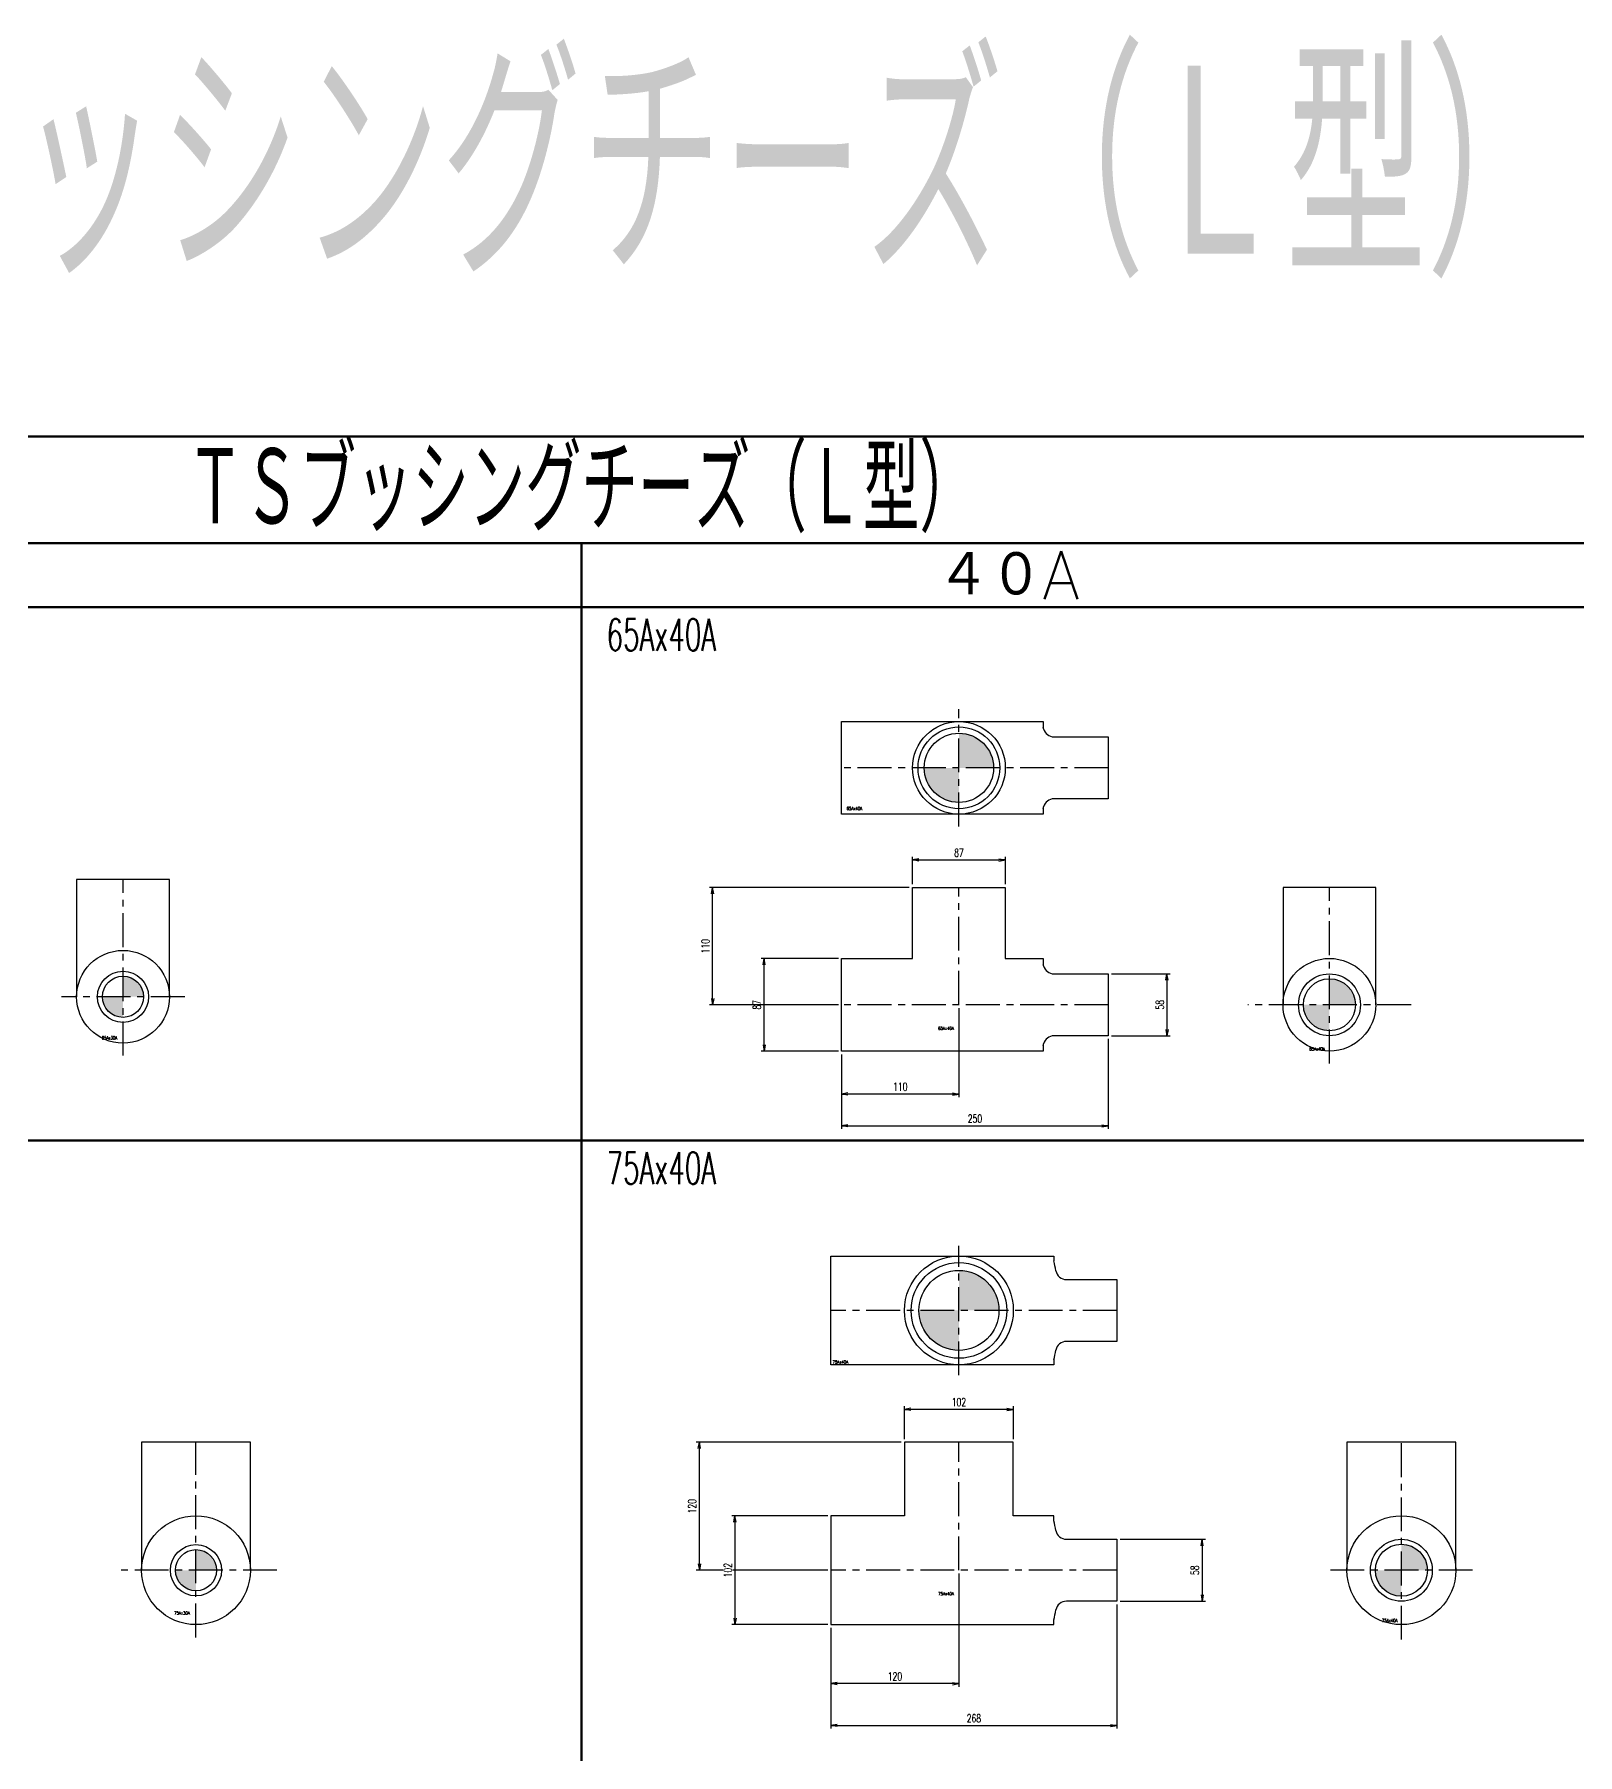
# Model space of a CAD drawing. Header units: millimetres. Extents: x 1711 to 90196, y -23291 to 8516.
# Drawn here: x 85283 to 86730, y 372 to 1984 of the extents above; entities that cross this region are included whole.
import ezdxf
from ezdxf.enums import TextEntityAlignment as Align

# ---------------------------------------------------------------- set-up
doc = ezdxf.new("R2010")
doc.units = ezdxf.units.MM
doc.header["$PDMODE"] = 35
doc.linetypes.add('CENTER', pattern=[50.8, 31.75, -6.35, 6.35, -6.35])
doc.layers.add('line', color=153, linetype='Continuous', lineweight=50)
for name, color, linetype in [('TEXT', 7, 'Continuous'), ('寸法', 2, 'Continuous'), ('配管-CVP', 4, 'Continuous'), ('＃配管（PVC)', 21, 'Continuous')]:
    doc.layers.add(name, color=color, linetype=linetype)
doc.styles.add('kpk', font='romans.shx', dxfattribs={"width": 0.7, "bigfont": 'extfont2.shx'})
doc.styles.get("Standard").update_dxf_attribs({"font": 'romans.shx', "bigfont": 'extfont.shx'})
doc.dimstyles.new('KPK-3', dxfattribs={"dimscale": 3, "dimtxt": 2.5, "dimasz": 2, "dimexe": 1, "dimexo": 1, "dimgap": 1, "dimtad": 3, "dimdec": 1, "dimdsep": 46, "dimtxsty": 'kpk', "dimblk": 'OPEN', "dimcen": 2.5, "dimclrd": 2, "dimclre": 2, "dimclrt": 4, "dimadec": 1, "dimazin": 2, "dimtfac": 1, "dimtdec": 1, "dimtmove": 0, "dimatfit": 2, "dimldrblk": 'OPEN', "dimfxl": 0, "dimlwd": -1, "dimlwe": -1, "dimarcsym": 0})

# ---------------------------------------------------------------- blocks, each defined once
blk = doc.blocks.new('_Open')
at = {"color": 0, "linetype": 'ByBlock', "lineweight": -2}
for p, q in [((-1, 0.17), (0, 0)), ((-1, -0.17), (0, 0)), ((0, 0), (-1, 0))]:
    blk.add_line(p, q, dxfattribs=at)
blk = doc.blocks.new('*D1889')
at = {"layer": 'Defpoints', "color": 0, "transparency": 16777216}
for p in [(86149.7, 1074.7), (86039.7, 1031.2), (86039.7, 991.1)]:
    blk.add_point(p, dxfattribs=at)
at = {"layer": '寸法', "color": 2, "transparency": 16777216}
for p, q in [((86149.7, 1071.7), (86149.7, 988.1)), ((86039.7, 1028.2), (86039.7, 988.1)), ((86143.7, 991.1), (86045.7, 991.1))]:
    blk.add_line(p, q, dxfattribs=at)
at = {"layer": '寸法', "color": 2, "transparency": 16777216, "xscale": 6, "yscale": 6, "zscale": 6, "rotation": 180}
blk.add_blockref('_Open', (86039.7, 991.1), dxfattribs=at)
at = {"layer": '寸法', "color": 2, "transparency": 16777216, "xscale": 6, "yscale": 6, "zscale": 6}
blk.add_blockref('_Open', (86149.7, 991.1), dxfattribs=at)
at = {"layer": '寸法', "color": 4, "transparency": 16777216, "insert": (86094.7, 997.9), "char_height": 7.5, "attachment_point": 5, "style": 'kpk', "bg_fill": 3, "box_fill_scale": 1.1, "bg_fill_color": 256, "bg_fill_true_color": 13158600, "bg_fill_transparency": 0}
blk.add_mtext('110', dxfattribs=at)
blk = doc.blocks.new('*D1890')
at = {"layer": 'Defpoints', "color": 0, "transparency": 16777216}
for p in [(86289.7, 1045.7), (86039.7, 1031.2), (86289.7, 961.3)]:
    blk.add_point(p, dxfattribs=at)
at = {"layer": '寸法', "color": 2, "transparency": 16777216}
for p, q in [((86289.7, 1042.7), (86289.7, 958.3)), ((86039.7, 1028.2), (86039.7, 958.3)), ((86045.7, 961.3), (86283.7, 961.3))]:
    blk.add_line(p, q, dxfattribs=at)
at = {"layer": '寸法', "color": 2, "transparency": 16777216, "xscale": 6, "yscale": 6, "zscale": 6, "rotation": 180}
blk.add_blockref('_Open', (86039.7, 961.3), dxfattribs=at)
at = {"layer": '寸法', "color": 2, "transparency": 16777216, "xscale": 6, "yscale": 6, "zscale": 6}
blk.add_blockref('_Open', (86289.7, 961.3), dxfattribs=at)
at = {"layer": '寸法', "color": 4, "transparency": 16777216, "insert": (86164.7, 968), "char_height": 7.5, "attachment_point": 5, "style": 'kpk', "bg_fill": 3, "box_fill_scale": 1.1, "bg_fill_color": 256, "bg_fill_true_color": 13158600, "bg_fill_transparency": 0}
blk.add_mtext('250', dxfattribs=at)
blk = doc.blocks.new('*D1891')
at = {"layer": 'Defpoints', "color": 0, "transparency": 16777216}
for p in [(85967.2, 1118.2), (86039.7, 1118.2), (86039.7, 1031.2)]:
    blk.add_point(p, dxfattribs=at)
at = {"layer": '寸法', "color": 2, "transparency": 16777216}
for p, q in [((86036.7, 1118.2), (85964.2, 1118.2)), ((85967.2, 1037.2), (85967.2, 1112.2)), ((86036.7, 1031.2), (85964.2, 1031.2))]:
    blk.add_line(p, q, dxfattribs=at)
at = {"layer": '寸法', "color": 2, "transparency": 16777216, "xscale": 6, "yscale": 6, "zscale": 6}
for p, rotation in [((85967.2, 1118.2), 90), ((85967.2, 1031.2), 270)]:
    blk.add_blockref('_Open', p, dxfattribs=dict(at, rotation=rotation))
at = {"layer": '寸法', "color": 4, "transparency": 16777216, "insert": (85960.4, 1074.7), "char_height": 7.5, "attachment_point": 5, "rotation": 90, "style": 'kpk', "bg_fill": 3, "box_fill_scale": 1.1, "bg_fill_color": 256, "bg_fill_true_color": 13158600, "bg_fill_transparency": 0}
blk.add_mtext('87', dxfattribs=at)
blk = doc.blocks.new('*D1892')
at = {"layer": 'Defpoints', "color": 0, "transparency": 16777216}
for p in [(86289.7, 1103.7), (86289.7, 1045.7), (86344.7, 1045.7)]:
    blk.add_point(p, dxfattribs=at)
at = {"layer": '寸法', "color": 2, "transparency": 16777216}
for p, q in [((86292.7, 1103.7), (86347.7, 1103.7)), ((86344.7, 1097.7), (86344.7, 1051.7)), ((86292.7, 1045.7), (86347.7, 1045.7))]:
    blk.add_line(p, q, dxfattribs=at)
at = {"layer": '寸法', "color": 2, "transparency": 16777216, "xscale": 6, "yscale": 6, "zscale": 6}
for p, rotation in [((86344.7, 1103.7), 90), ((86344.7, 1045.7), 270)]:
    blk.add_blockref('_Open', p, dxfattribs=dict(at, rotation=rotation))
at = {"layer": '寸法', "color": 4, "transparency": 16777216, "insert": (86338, 1074.7), "char_height": 7.5, "attachment_point": 5, "rotation": 90, "style": 'kpk', "bg_fill": 3, "box_fill_scale": 1.1, "bg_fill_color": 256, "bg_fill_true_color": 13158600, "bg_fill_transparency": 0}
blk.add_mtext('58', dxfattribs=at)
blk = doc.blocks.new('*D1893')
at = {"layer": 'Defpoints', "color": 0, "transparency": 16777216}
for p in [(86193.2, 1210.5), (86106.2, 1184.7), (86193.2, 1184.7)]:
    blk.add_point(p, dxfattribs=at)
at = {"layer": '寸法', "color": 2, "transparency": 16777216}
for p, q in [((86106.2, 1187.7), (86106.2, 1213.5)), ((86112.2, 1210.5), (86187.2, 1210.5)), ((86193.2, 1187.7), (86193.2, 1213.5))]:
    blk.add_line(p, q, dxfattribs=at)
at = {"layer": '寸法', "color": 2, "transparency": 16777216, "xscale": 6, "yscale": 6, "zscale": 6, "rotation": 180}
blk.add_blockref('_Open', (86106.2, 1210.5), dxfattribs=at)
at = {"layer": '寸法', "color": 2, "transparency": 16777216, "xscale": 6, "yscale": 6, "zscale": 6}
blk.add_blockref('_Open', (86193.2, 1210.5), dxfattribs=at)
at = {"layer": '寸法', "color": 4, "transparency": 16777216, "insert": (86149.7, 1217.3), "char_height": 7.5, "attachment_point": 5, "style": 'kpk', "bg_fill": 3, "box_fill_scale": 1.1, "bg_fill_color": 256, "bg_fill_true_color": 13158600, "bg_fill_transparency": 0}
blk.add_mtext('87', dxfattribs=at)
blk = doc.blocks.new('*D1894')
at = {"layer": 'Defpoints', "color": 0, "transparency": 16777216}
for p in [(85918.8, 1184.7), (86106.2, 1184.7), (86039.7, 1074.7)]:
    blk.add_point(p, dxfattribs=at)
at = {"layer": '寸法', "color": 2, "transparency": 16777216}
for p, q in [((86103.2, 1184.7), (85915.8, 1184.7)), ((85918.8, 1080.7), (85918.8, 1178.7)), ((86036.7, 1074.7), (85915.8, 1074.7))]:
    blk.add_line(p, q, dxfattribs=at)
at = {"layer": '寸法', "color": 2, "transparency": 16777216, "xscale": 6, "yscale": 6, "zscale": 6}
for p, rotation in [((85918.8, 1184.7), 90), ((85918.8, 1074.7), 270)]:
    blk.add_blockref('_Open', p, dxfattribs=dict(at, rotation=rotation))
at = {"layer": '寸法', "color": 4, "transparency": 16777216, "insert": (85912.1, 1129.7), "char_height": 7.5, "attachment_point": 5, "rotation": 90, "style": 'kpk', "bg_fill": 3, "box_fill_scale": 1.1, "bg_fill_color": 256, "bg_fill_true_color": 13158600, "bg_fill_transparency": 0}
blk.add_mtext('110', dxfattribs=at)
blk = doc.blocks.new('*D1919')
at = {"layer": 'Defpoints', "color": 0, "transparency": 16777216}
for p in [(85906.4, 664.7), (86098.7, 664.7), (86029.7, 544.7)]:
    blk.add_point(p, dxfattribs=at)
at = {"layer": '寸法', "color": 2, "transparency": 16777216}
for p, q in [((86095.7, 664.7), (85903.4, 664.7)), ((85906.4, 550.7), (85906.4, 658.7)), ((86026.7, 544.7), (85903.4, 544.7))]:
    blk.add_line(p, q, dxfattribs=at)
at = {"layer": '寸法', "color": 2, "transparency": 16777216, "xscale": 6, "yscale": 6, "zscale": 6}
for p, rotation in [((85906.4, 664.7), 90), ((85906.4, 544.7), 270)]:
    blk.add_blockref('_Open', p, dxfattribs=dict(at, rotation=rotation))
at = {"layer": '寸法', "color": 4, "transparency": 16777216, "insert": (85899.6, 604.7), "char_height": 7.5, "attachment_point": 5, "rotation": 90, "style": 'kpk', "bg_fill": 3, "box_fill_scale": 1.1, "bg_fill_color": 256, "bg_fill_true_color": 13158600, "bg_fill_transparency": 0}
blk.add_mtext('120', dxfattribs=at)
blk = doc.blocks.new('*D1920')
at = {"layer": 'Defpoints', "color": 0, "transparency": 16777216}
for p in [(86029.7, 595.7), (85939.8, 493.7), (86029.7, 493.7)]:
    blk.add_point(p, dxfattribs=at)
at = {"layer": '寸法', "color": 2, "transparency": 16777216}
for p, q in [((86026.7, 595.7), (85936.8, 595.7)), ((85939.8, 589.7), (85939.8, 499.7)), ((86026.7, 493.7), (85936.8, 493.7))]:
    blk.add_line(p, q, dxfattribs=at)
at = {"layer": '寸法', "color": 2, "transparency": 16777216, "xscale": 6, "yscale": 6, "zscale": 6}
for p, rotation in [((85939.8, 595.7), 90), ((85939.8, 493.7), 270)]:
    blk.add_blockref('_Open', p, dxfattribs=dict(at, rotation=rotation))
at = {"layer": '寸法', "color": 4, "transparency": 16777216, "insert": (85933.1, 544.7), "char_height": 7.5, "attachment_point": 5, "rotation": 90, "style": 'kpk', "bg_fill": 3, "box_fill_scale": 1.1, "bg_fill_color": 256, "bg_fill_true_color": 13158600, "bg_fill_transparency": 0}
blk.add_mtext('102', dxfattribs=at)
blk = doc.blocks.new('*D1921')
at = {"layer": 'Defpoints', "color": 0, "transparency": 16777216}
for p in [(86297.7, 515.7), (86029.7, 493.7), (86297.7, 399.2)]:
    blk.add_point(p, dxfattribs=at)
at = {"layer": '寸法', "color": 2, "transparency": 16777216}
for p, q in [((86297.7, 512.7), (86297.7, 396.2)), ((86029.7, 490.7), (86029.7, 396.2)), ((86035.7, 399.2), (86291.7, 399.2))]:
    blk.add_line(p, q, dxfattribs=at)
at = {"layer": '寸法', "color": 2, "transparency": 16777216, "xscale": 6, "yscale": 6, "zscale": 6, "rotation": 180}
blk.add_blockref('_Open', (86029.7, 399.2), dxfattribs=at)
at = {"layer": '寸法', "color": 2, "transparency": 16777216, "xscale": 6, "yscale": 6, "zscale": 6}
blk.add_blockref('_Open', (86297.7, 399.2), dxfattribs=at)
at = {"layer": '寸法', "color": 4, "transparency": 16777216, "insert": (86163.7, 405.9), "char_height": 7.5, "attachment_point": 5, "style": 'kpk', "bg_fill": 3, "box_fill_scale": 1.1, "bg_fill_color": 256, "bg_fill_true_color": 13158600, "bg_fill_transparency": 0}
blk.add_mtext('268', dxfattribs=at)
blk = doc.blocks.new('*D1922')
at = {"layer": 'Defpoints', "color": 0, "transparency": 16777216}
for p in [(86149.7, 544.7), (86029.7, 493.7), (86029.7, 438.4)]:
    blk.add_point(p, dxfattribs=at)
at = {"layer": '寸法', "color": 2, "transparency": 16777216}
for p, q in [((86149.7, 541.7), (86149.7, 435.4)), ((86029.7, 490.7), (86029.7, 435.4)), ((86143.7, 438.4), (86035.7, 438.4))]:
    blk.add_line(p, q, dxfattribs=at)
at = {"layer": '寸法', "color": 2, "transparency": 16777216, "xscale": 6, "yscale": 6, "zscale": 6, "rotation": 180}
blk.add_blockref('_Open', (86029.7, 438.4), dxfattribs=at)
at = {"layer": '寸法', "color": 2, "transparency": 16777216, "xscale": 6, "yscale": 6, "zscale": 6}
blk.add_blockref('_Open', (86149.7, 438.4), dxfattribs=at)
at = {"layer": '寸法', "color": 4, "transparency": 16777216, "insert": (86089.7, 445.1), "char_height": 7.5, "attachment_point": 5, "style": 'kpk', "bg_fill": 3, "box_fill_scale": 1.1, "bg_fill_color": 256, "bg_fill_true_color": 13158600, "bg_fill_transparency": 0}
blk.add_mtext('120', dxfattribs=at)
blk = doc.blocks.new('*D1923')
at = {"layer": 'Defpoints', "color": 0, "transparency": 16777216}
for p in [(86297.7, 573.7), (86297.7, 515.7), (86377.7, 515.7)]:
    blk.add_point(p, dxfattribs=at)
at = {"layer": '寸法', "color": 2, "transparency": 16777216}
for p, q in [((86300.7, 573.7), (86380.7, 573.7)), ((86377.7, 567.7), (86377.7, 521.7)), ((86300.7, 515.7), (86380.7, 515.7))]:
    blk.add_line(p, q, dxfattribs=at)
at = {"layer": '寸法', "color": 2, "transparency": 16777216, "xscale": 6, "yscale": 6, "zscale": 6}
for p, rotation in [((86377.7, 573.7), 90), ((86377.7, 515.7), 270)]:
    blk.add_blockref('_Open', p, dxfattribs=dict(at, rotation=rotation))
at = {"layer": '寸法', "color": 4, "transparency": 16777216, "insert": (86370.9, 544.7), "char_height": 7.5, "attachment_point": 5, "rotation": 90, "style": 'kpk', "bg_fill": 3, "box_fill_scale": 1.1, "bg_fill_color": 256, "bg_fill_true_color": 13158600, "bg_fill_transparency": 0}
blk.add_mtext('58', dxfattribs=at)
blk = doc.blocks.new('*D1924')
at = {"layer": 'Defpoints', "color": 0, "transparency": 16777216}
for p in [(86098.7, 695.5), (86098.7, 664.7), (86200.7, 664.7)]:
    blk.add_point(p, dxfattribs=at)
at = {"layer": '寸法', "color": 2, "transparency": 16777216}
for p, q in [((86098.7, 667.7), (86098.7, 698.5)), ((86194.7, 695.5), (86104.7, 695.5)), ((86200.7, 667.7), (86200.7, 698.5))]:
    blk.add_line(p, q, dxfattribs=at)
at = {"layer": '寸法', "color": 2, "transparency": 16777216, "xscale": 6, "yscale": 6, "zscale": 6, "rotation": 180}
blk.add_blockref('_Open', (86098.7, 695.5), dxfattribs=at)
at = {"layer": '寸法', "color": 2, "transparency": 16777216, "xscale": 6, "yscale": 6, "zscale": 6}
blk.add_blockref('_Open', (86200.7, 695.5), dxfattribs=at)
at = {"layer": '寸法', "color": 4, "transparency": 16777216, "insert": (86149.7, 702.3), "char_height": 7.5, "attachment_point": 5, "style": 'kpk', "bg_fill": 3, "box_fill_scale": 1.1, "bg_fill_color": 256, "bg_fill_true_color": 13158600, "bg_fill_transparency": 0}
blk.add_mtext('102', dxfattribs=at)
blk = doc.blocks.new('A$C8e9c73af')
at = {"layer": 'line'}
blk.add_line((13320, -100), (13320, -5360), dxfattribs=at)
for points in [[(15520, -5360), (16620, -5360), (17720, -5360), (17720, 0), (8860, 0), (8860, -5360), (7760, -5360), (6660, -5360)], [(10020, -5360), (8920, -5360), (8860, -5360), (8860, 0), (8920, -160), (8860, -160), (8920, -160), (10020, -160), (11120, -160), (12220, -160), (13320, -160), (14420, -160), (15520, -160), (16620, -160), (17720, -160)], [(11120, -5360), (11120, -100), (12220, -100), (13320, -100), (14420, -100), (15520, -100), (16620, -100), (17720, -100)], [(0, -660), (60, -660), (1160, -660), (2260, -660), (3360, -660), (4460, -660), (5560, -660), (6660, -660), (7760, -660), (8860, -660), (8920, -660), (10020, -660), (11120, -660), (12220, -660), (13320, -660), (14420, -660), (15520, -660), (16620, -660), (17720, -660)]]:
    blk.add_lwpolyline(points, dxfattribs=at)
for s, insert, char_height, attachment_point in [('{\\W0.6;ＴＳブッシングチーズ（Ｌ型）}', (13320, -50), 80, 5), ('４０A', (13720, -130), 45, 5), ('{\\W0.6;65Ax40A}', (13343.6, -185.9), 30, 4), ('{\\W0.6;75Ax40A}', (13343.6, -685.9), 30, 4)]:
    blk.add_mtext(s, dxfattribs=dict(at, insert=insert, char_height=char_height, attachment_point=attachment_point))
blk = doc.blocks.new('65Ax30A-TS_BT『L型』-側面')
at = {"layer": '＃配管（PVC)', "linetype": 'ByBlock'}
h = blk.add_hatch(color=252, dxfattribs=at)
h.dxf.hatch_style = 1
h.paths.add_polyline_path([(19.3, 0, 0.414214), (0, 19.3), (0, 0)])
h.paths.add_polyline_path([(0, 0), (-19.3, 0, 0.414214), (0, -19.3)])
at = {"layer": '＃配管（PVC)', "color": 2, "linetype": 'CENTER'}
for p, q in [((0, -55), (0, 110)), ((57.8, 0), (-57.7, 0))]:
    blk.add_line(p, q, dxfattribs=at)
at = {"layer": '＃配管（PVC)', "color": 0, "linetype": 'ByBlock'}
blk.add_lwpolyline([(43.5, 0), (43.5, 110), (-43.5, 110), (-43.5, 0)], dxfattribs=at)
for radius in [43.5, 24, 19.3]:
    blk.add_circle((0, 0), radius, dxfattribs=at)
at = {"layer": '＃配管（PVC)', "color": 6, "style": 'kpk', "width": 0.7}
blk.add_text('65Ax30A', height=3, dxfattribs=at).set_placement((-12.6, -37), align=Align.TOP_CENTER)
blk = doc.blocks.new('65Ax40A-TS_BT『L型』-上面')
at = {"layer": '＃配管（PVC)', "linetype": 'ByBlock'}
h = blk.add_hatch(color=252, dxfattribs=at)
h.dxf.hatch_style = 1
h.paths.add_polyline_path([(0, 0), (32.5, 0, 0.414214), (0, 32.5)])
h.paths.add_polyline_path([(0, -32.5), (0, 0), (-32.5, 0, 0.414214)])
at = {"layer": '＃配管（PVC)', "color": 2, "linetype": 'CENTER'}
for p, q in [((0, -55), (0, 55)), ((140, 0), (-110, 0))]:
    blk.add_line(p, q, dxfattribs=at)
at = {"layer": '＃配管（PVC)', "color": 0, "linetype": 'ByBlock'}
blk.add_lwpolyline([(79, -38), (79, -43.5), (-110, -43.5), (-110, 43.5), (79, 43.5), (79, 38)], dxfattribs=at)
blk.add_lwpolyline([(79.4, 36.6, 0.343801), (89.1, 29), (140, 29), (140, -29), (89.1, -29, 0.343801), (79.4, -36.6)], format="xyb", dxfattribs=at)
for radius in [43.5, 38.3, 32.5]:
    blk.add_circle((0, 0), radius, dxfattribs=at)
for start, end in [(14.108, 14.7143), (345.2857, 345.892)]:
    blk.add_arc((-66.1, 0), 150, start, end, dxfattribs=at)
at = {"layer": '＃配管（PVC)', "color": 6, "style": 'kpk', "width": 0.7}
blk.add_text('65Ax40A', height=3, dxfattribs=at).set_placement((-97.9, -36.6), align=Align.TOP_CENTER)
blk = doc.blocks.new('65Ax40A-TS_BT『L型』-正面')
at = {"layer": '＃配管（PVC)', "color": 2, "linetype": 'CENTER'}
for p, q in [((0, 0), (0, 110)), ((140, 0), (-110, 0))]:
    blk.add_line(p, q, dxfattribs=at)
at = {"layer": '＃配管（PVC)', "color": 0, "linetype": 'ByBlock'}
blk.add_lwpolyline([(79, -38), (79, -43.5), (-110, -43.5), (-110, 43.5), (-43.5, 43.5), (-43.5, 110), (43.5, 110), (43.5, 43.5), (79, 43.5), (79, 38)], dxfattribs=at)
blk.add_lwpolyline([(79.4, 36.6, 0.343801), (89.1, 29), (140, 29), (140, -29), (89.1, -29, 0.343801), (79.4, -36.6)], format="xyb", dxfattribs=at)
for start, end in [(14.108, 14.7143), (345.2857, 345.892)]:
    blk.add_arc((-66.1, 0), 150, start, end, dxfattribs=at)
at = {"layer": '＃配管（PVC)', "color": 6, "style": 'kpk', "width": 0.7}
blk.add_text('65Ax40A', height=3, dxfattribs=at).set_placement((-12.1, -20.5), align=Align.TOP_CENTER)
blk = doc.blocks.new('65Ax40A-TS_BT『L型』-側面')
at = {"layer": '＃配管（PVC)', "linetype": 'ByBlock'}
h = blk.add_hatch(color=252, dxfattribs=at)
h.dxf.hatch_style = 1
h.paths.add_polyline_path([(24.4, 0, 0.414214), (0, 24.4), (0, 0)])
h.paths.add_polyline_path([(0, 0), (-24.4, 0, 0.414214), (0, -24.4)])
at = {"layer": '＃配管（PVC)', "color": 2, "linetype": 'CENTER'}
for p, q in [((0, -55), (0, 110)), ((76.5, 0), (-76.5, 0))]:
    blk.add_line(p, q, dxfattribs=at)
at = {"layer": '＃配管（PVC)', "color": 0, "linetype": 'ByBlock'}
blk.add_lwpolyline([(43.5, 0), (43.5, 110), (-43.5, 110), (-43.5, 0)], dxfattribs=at)
for radius in [43.5, 29, 24.4]:
    blk.add_circle((0, 0), radius, dxfattribs=at)
at = {"layer": '＃配管（PVC)', "color": 6, "style": 'kpk', "width": 0.7}
blk.add_text('65Ax40A', height=3, dxfattribs=at).set_placement((-11.5, -39.9), align=Align.TOP_CENTER)
blk = doc.blocks.new('75Ax40A-TS_BT『L型』-上面')
at = {"layer": '＃配管（PVC)', "linetype": 'ByBlock'}
h = blk.add_hatch(color=252, dxfattribs=at)
h.dxf.hatch_style = 1
h.paths.add_polyline_path([(37.5, 0, 0.414214), (0, 37.5), (0, 0)])
h.paths.add_polyline_path([(0, 0), (-37.5, 0, 0.414214), (0, -37.5)])
at = {"layer": '＃配管（PVC)', "color": 2, "linetype": 'CENTER'}
for p, q in [((0, -60.7), (0, 60.7)), ((148, 0), (-120, 0))]:
    blk.add_line(p, q, dxfattribs=at)
at = {"layer": '＃配管（PVC)', "color": 0, "linetype": 'ByBlock'}
blk.add_lwpolyline([(89, -46.4), (89, -51), (-120, -51), (-120, 51), (89, 51), (89, 46.4)], dxfattribs=at)
blk.add_lwpolyline([(90.9, 37.2, 0.361517), (100.7, 29), (148, 29), (148, -29), (100.7, -29, 0.361517), (90.9, -37.2)], format="xyb", dxfattribs=at)
for radius in [51, 44.8, 37.5]:
    blk.add_circle((0, 0), radius, dxfattribs=at)
for centre, start, end in [((-124.5, -2.7), 10.4968, 12.9598), ((-124.5, 2.7), 347.0402, 349.5032)]:
    blk.add_arc(centre, 219.1, start, end, dxfattribs=at)
at = {"layer": '＃配管（PVC)', "color": 6, "style": 'kpk', "width": 0.7}
blk.add_text('75Ax40A', height=3, dxfattribs=at).set_placement((-111.1, -46.8), align=Align.TOP_CENTER)
blk = doc.blocks.new('75Ax40A-TS_BT『L型』-正面')
at = {"layer": '＃配管（PVC)', "color": 2, "linetype": 'CENTER'}
for p, q in [((0, 0), (0, 120)), ((148, 0), (-120, 0))]:
    blk.add_line(p, q, dxfattribs=at)
at = {"layer": '＃配管（PVC)', "color": 0, "linetype": 'ByBlock'}
blk.add_lwpolyline([(89, 46.4), (89, 51), (51, 51), (51, 120), (-51, 120), (-51, 51), (-120, 51), (-120, -51), (89, -51), (89, -46.4)], dxfattribs=at)
blk.add_lwpolyline([(90.9, 37.2, 0.361517), (100.7, 29), (148, 29), (148, -29), (100.7, -29, 0.361517), (90.9, -37.2)], format="xyb", dxfattribs=at)
for centre, start, end in [((-124.5, -2.7), 10.4968, 12.9598), ((-124.5, 2.7), 347.0402, 349.5032)]:
    blk.add_arc(centre, 219.1, start, end, dxfattribs=at)
at = {"layer": '＃配管（PVC)', "color": 6, "style": 'kpk', "width": 0.7}
blk.add_text('75Ax40A', height=3, dxfattribs=at).set_placement((-12, -20.5), align=Align.TOP_CENTER)
blk = doc.blocks.new('75Ax40A-TS_BT『L型』-側面')
at = {"layer": '＃配管（PVC)', "linetype": 'ByBlock'}
h = blk.add_hatch(color=252, dxfattribs=at)
h.dxf.hatch_style = 1
h.paths.add_polyline_path([(24.4, 0, 0.414214), (0, 24.4), (0, 0)])
h.paths.add_polyline_path([(0, 0), (-24.4, 0, 0.414214), (0, -24.4)])
at = {"layer": '＃配管（PVC)', "color": 2, "linetype": 'CENTER'}
for p, q in [((0, -65), (0, 120)), ((66.8, 0), (-66.8, 0))]:
    blk.add_line(p, q, dxfattribs=at)
at = {"layer": '＃配管（PVC)', "color": 0, "linetype": 'ByBlock'}
blk.add_lwpolyline([(51, 0), (51, 120), (-51, 120), (-51, 0)], dxfattribs=at)
for radius in [51, 29, 24.4]:
    blk.add_circle((0, 0), radius, dxfattribs=at)
at = {"layer": '＃配管（PVC)', "color": 6, "style": 'kpk', "width": 0.7}
blk.add_text('75Ax40A', height=3, dxfattribs=at).set_placement((-10.9, -45.6), align=Align.TOP_CENTER)
blk = doc.blocks.new('75Ax30A-TS_BT『L型』-側面')
at = {"layer": '＃配管（PVC)', "linetype": 'ByBlock'}
h = blk.add_hatch(color=252, dxfattribs=at)
h.dxf.hatch_style = 1
h.paths.add_polyline_path([(0, 0), (19.3, 0, 0.414214), (0, 19.3)])
h.paths.add_polyline_path([(0, 0), (-19.3, 0, 0.414214), (0, -19.3)])
at = {"layer": '＃配管（PVC)', "color": 2, "linetype": 'CENTER'}
for p, q in [((0, -63), (0, 120)), ((75.9, 0), (-75.9, 0))]:
    blk.add_line(p, q, dxfattribs=at)
at = {"layer": '＃配管（PVC)', "color": 0, "linetype": 'ByBlock'}
blk.add_lwpolyline([(51, 0), (51, 120), (-51, 120), (-51, 0)], dxfattribs=at)
for radius in [51, 24, 19.3]:
    blk.add_circle((0, 0), radius, dxfattribs=at)
at = {"layer": '＃配管（PVC)', "color": 6, "style": 'kpk', "width": 0.7}
blk.add_text('75Ax30A', height=3, dxfattribs=at).set_placement((-13.1, -38.6), align=Align.TOP_CENTER)

msp = doc.modelspace()

# ---------------------------------------------------------------- block references
at = {"layer": '配管-CVP', "linetype": 'ByBlock'}
for name, p in [('65Ax40A-TS_BT『L型』-上面', (86149.6667, 1296.849)), ('65Ax30A-TS_BT『L型』-側面', (85366.2144, 1082.2147)), ('65Ax40A-TS_BT『L型』-側面', (86496.9682, 1074.7151)), ('75Ax40A-TS_BT『L型』-上面', (86149.6667, 788.2013)), ('75Ax30A-TS_BT『L型』-側面', (85434.6214, 544.6695)), ('75Ax40A-TS_BT『L型』-側面', (86564.3752, 544.6695))]:
    msp.add_blockref(name, p, dxfattribs=at)

# ---------------------------------------------------------------- texts
at = {"layer": 'TEXT', "color": 6, "insert": (85795.9035, 1857.5677), "char_height": 200, "attachment_point": 5}
msp.add_mtext('{\\W0.6;ＴＳブッシングチーズ（Ｌ型）}', dxfattribs=at)

# ---------------------------------------------------------------- dimensions: what is measured, and where the dimension line sits
at = {"layer": '寸法'}
for base, p1, p2, picture, middle in [((86193.1667, 1210.5254), (86106.1667, 1184.7151), (86193.1667, 1184.7151), '*D1893', (86149.6667, 1217.2754)), ((86039.6667, 991.1253), (86149.6667, 1074.7151), (86039.6667, 1031.2151), '*D1889', (86094.6667, 997.8753))]:
    dim = msp.add_linear_dim(base=base, p1=p1, p2=p2, dimstyle='KPK-3', dxfattribs=at)
    dim.commit()
    dim.dimension.update_dxf_attribs({"geometry": picture, "text_midpoint": middle})
dim = msp.add_linear_dim(base=(85906.395, 664.6695), p1=(86029.6667, 544.6695), p2=(86098.6667, 664.6695), angle=90, dimstyle='KPK-3', dxfattribs=at)
dim.commit()
dim.dimension.update_dxf_attribs({"geometry": '*D1919', "text_midpoint": (85899.645, 604.6695)})

# ---------------------------------------------------------------- next in the draw order: dimensions: what is measured, and where the dimension line sits
for base, p1, p2, picture, middle in [((86289.6667, 961.2572), (86039.6667, 1031.2151), (86289.6667, 1045.7151), '*D1890', (86164.6667, 968.0072)), ((86098.6667, 695.5433), (86200.6667, 664.6695), (86098.6667, 664.6695), '*D1924', (86149.6667, 702.2933))]:
    dim = msp.add_linear_dim(base=base, p1=p1, p2=p2, dimstyle='KPK-3', dxfattribs=at)
    dim.commit()
    dim.dimension.update_dxf_attribs({"geometry": picture, "text_midpoint": middle})
dim = msp.add_linear_dim(base=(85939.8341, 493.6695), p1=(86029.6667, 595.6695), p2=(86029.6667, 493.6695), angle=90, dimstyle='KPK-3', dxfattribs=at)
dim.commit()
dim.dimension.update_dxf_attribs({"geometry": '*D1920', "text_midpoint": (85933.0841, 544.6695)})

# ---------------------------------------------------------------- next in the draw order: dimensions: what is measured, and where the dimension line sits
for base, p1, p2, picture, middle in [((85967.1519, 1118.2151), (86039.6667, 1031.2151), (86039.6667, 1118.2151), '*D1891', (85960.4019, 1074.7151)), ((86344.7266, 1045.7151), (86289.6667, 1103.7151), (86289.6667, 1045.7151), '*D1892', (86337.9766, 1074.7151))]:
    dim = msp.add_linear_dim(base=base, p1=p1, p2=p2, angle=90, dimstyle='KPK-3', dxfattribs=at)
    dim.commit()
    dim.dimension.update_dxf_attribs({"geometry": picture, "text_midpoint": middle})
dim = msp.add_linear_dim(base=(86297.6667, 399.1621), p1=(86029.6667, 493.6695), p2=(86297.6667, 515.6695), dimstyle='KPK-3', dxfattribs=at)
dim.commit()
dim.dimension.update_dxf_attribs({"geometry": '*D1921', "text_midpoint": (86163.6667, 405.9121)})

# ---------------------------------------------------------------- next in the draw order: dimensions: what is measured, and where the dimension line sits
for base, p1, p2, picture, middle in [((85918.8152, 1184.7151), (86039.6667, 1074.7151), (86106.1667, 1184.7151), '*D1894', (85912.0652, 1129.7151)), ((86377.6769, 515.6695), (86297.6667, 573.6695), (86297.6667, 515.6695), '*D1923', (86370.9269, 544.6695))]:
    dim = msp.add_linear_dim(base=base, p1=p1, p2=p2, angle=90, dimstyle='KPK-3', dxfattribs=at)
    dim.commit()
    dim.dimension.update_dxf_attribs({"geometry": picture, "text_midpoint": middle})
dim = msp.add_linear_dim(base=(86029.6667, 438.389), p1=(86149.6667, 544.6695), p2=(86029.6667, 493.6695), dimstyle='KPK-3', dxfattribs=at)
dim.commit()
dim.dimension.update_dxf_attribs({"geometry": '*D1922', "text_midpoint": (86089.6667, 445.139)})

# ---------------------------------------------------------------- next in the draw order: block references
at = {"layer": 'line'}
msp.add_blockref('A$C8e9c73af', (72475.9035, 1607.5677), dxfattribs=at)
at = {"layer": '配管-CVP', "linetype": 'ByBlock'}
for name, p in [('65Ax40A-TS_BT『L型』-正面', (86149.6667, 1074.7151)), ('75Ax40A-TS_BT『L型』-正面', (86149.6667, 544.6695))]:
    msp.add_blockref(name, p, dxfattribs=at)

doc.saveas('drawing.dxf')
